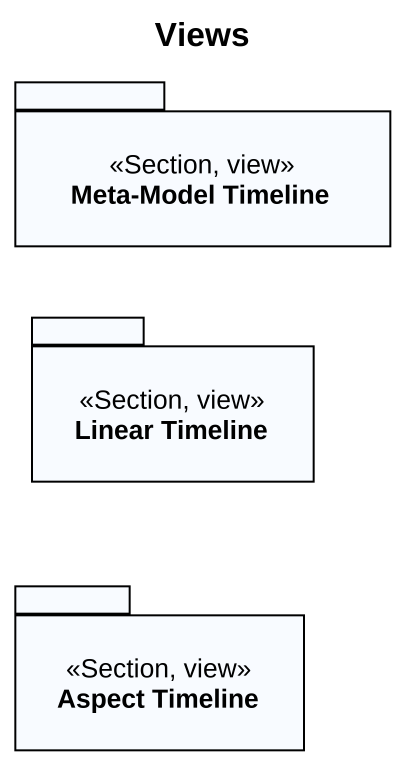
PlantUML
@startuml
title Views
package "Meta-Model Timeline" as Meta_Model_Timeline <<Section, view>> {
}
package "Linear Timeline" as Linear_Timeline <<Section, view>> {
}
package "Aspect Timeline" as Aspect_Timeline <<Section, view>> {
}
@enduml
